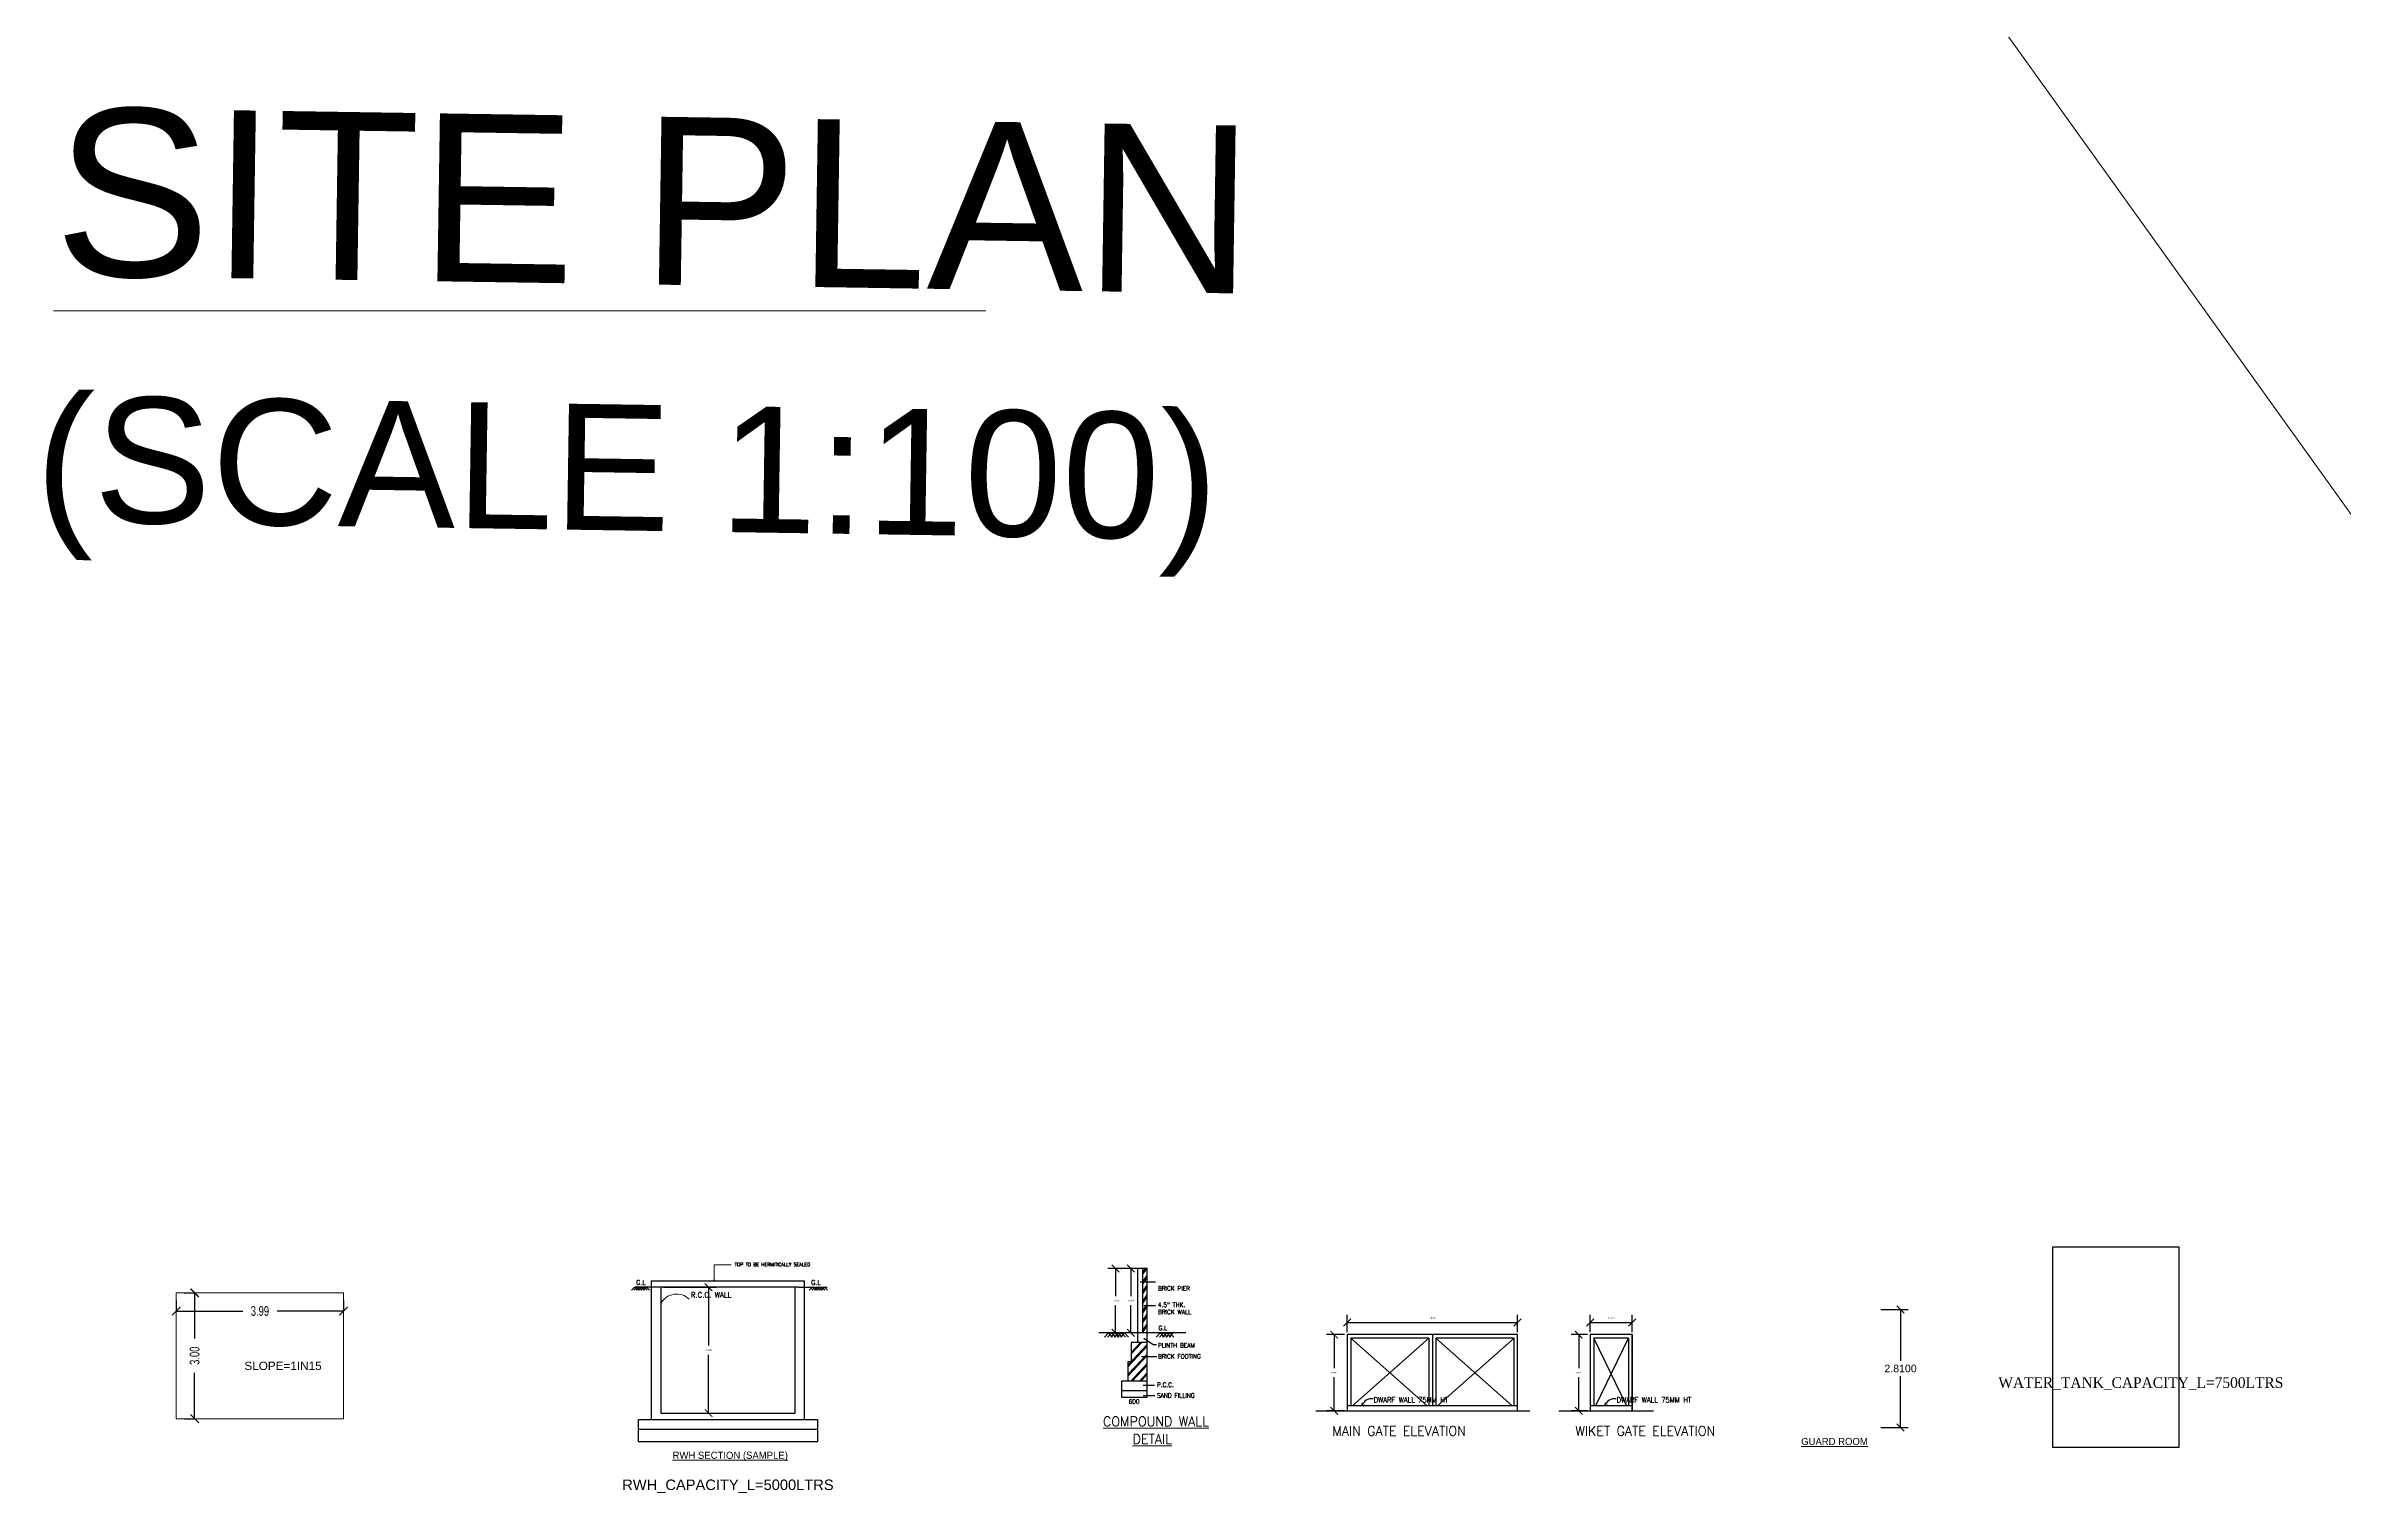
# Model space of a CAD drawing. Header units: metres. Extents: x -1560405 to -1559609, y 42907 to 43310.
# Drawn here: x -1560316.4 to -1560261.7, y 42946.1 to 42980.5 of the extents above; entities that cross this region are included whole.
import ezdxf

# ---------------------------------------------------------------- set-up
doc = ezdxf.new("R2010")
doc.units = ezdxf.units.M
doc.header["$LTSCALE"] = 750
doc.header["$MEASUREMENT"] = 0
doc.header["$PDMODE"] = 35
doc.header["$PDSIZE"] = 50
doc.layers.get('0').update_dxf_attribs({"lineweight": 5})
doc.layers.get('Defpoints').update_dxf_attribs({"lineweight": 0})
for name, color, linetype, lineweight in [('BLK_1_DA_RAMP_1', 1, 'Continuous', 0), ('FURN', 33, 'Continuous', 18), ('TEXT', 2, 'Continuous', 20), ('wall', 7, 'Continuous', 30)]:
    doc.layers.add(name, color=color, linetype=linetype, lineweight=lineweight)
for name, color, linetype in [('COMPOUNDWALL', 58, 'Continuous'), ('DIM', 9, 'Continuous'), ('GUARD_ROOM', 2, 'Continuous'), ('MAIN_GATE', 57, 'Continuous'), ('RWH', 130, 'Continuous'), ('TE', 7, 'Continuous'), ('WAL', 1, 'Continuous'), ('WATER_TANK_CALCULATION', 150, 'Continuous'), ('WICKET_GATE', 57, 'Continuous')]:
    doc.layers.add(name, color=color, linetype=linetype)
doc.styles.add('DIM 100', font='ARIALN.TTF', dxfattribs={"width": 0.85, "height": 0.23})
doc.styles.add('ED', font='romantic.ttf', dxfattribs={"width": 0.96})
doc.styles.get("Standard").update_dxf_attribs({"font": 'arial.ttf'})
doc.styles.add('T', font='ROMAND.shx', dxfattribs={"width": 0.9, "height": 10})
doc.styles.add('T1', font='ROMANS.shx', dxfattribs={"width": 0.96, "height": 4})
doc.styles.add('UATEXT', font='GOTHIC.TTF')
doc.dimstyles.new('GRID DIM 400', dxfattribs={"dimscale": 0, "dimtxt": 0.8, "dimasz": 0.2, "dimexe": 0, "dimexo": 0, "dimgap": 0.2, "dimtad": 0, "dimlfac": -0.1, "dimzin": 1, "dimdsep": 46, "dimtxsty": 'DIM 100', "dimblk": 'ARCHTICK', "dimcen": 0, "dimclrd": 256, "dimclre": 252, "dimclrt": 4, "dimazin": 0, "dimtfac": 1, "dimtix": 1, "dimtofl": 0, "dimtmove": 2, "dimatfit": 0, "dimfxl": 0, "dimtolj": 1, "dimtzin": 0, "dimarcsym": 0})
doc.dimstyles.get("Standard").update_dxf_attribs({"dimtxt": 0.18, "dimasz": 0.18, "dimexe": 0.18, "dimexo": 0.0625, "dimgap": 0.09, "dimtad": 1, "dimtih": 1, "dimtoh": 1, "dimdec": 4, "dimzin": 0, "dimdsep": 46, "dimtxsty": 'Standard', "dimblk": 'ARCHTICK', "dimcen": 0.09, "dimadec": 0, "dimazin": 0, "dimtfac": 1, "dimtdec": 4, "dimtofl": 0, "dimtmove": 0, "dimatfit": 3, "dimldrblk": 'ARCHTICK', "dimfxl": 0, "dimtolj": 1, "dimtzin": 0, "dimarcsym": 0})

# ---------------------------------------------------------------- blocks, each defined once
blk = doc.blocks.new('_ArchTick')
at = {"color": 0, "linetype": 'ByBlock', "const_width": 0.15}
blk.add_lwpolyline([(-0.5, -0.5), (0.5, 0.5)], dxfattribs=at)
blk = doc.blocks.new('*D690')
at = {"layer": 'BLK_1_DA_RAMP_1', "color": 252, "lineweight": -2}
for p, q in [((-1560313.134, 42950.822), (-1560312.884, 42950.822)), ((-1560313.134, 42947.822), (-1560312.884, 42947.822))]:
    blk.add_line(p, q, dxfattribs=at)
at = {"layer": 'BLK_1_DA_RAMP_1', "lineweight": -2}
for p, q in [((-1560312.884, 42950.822), (-1560312.884, 42949.73)), ((-1560312.884, 42947.822), (-1560312.884, 42948.914))]:
    blk.add_line(p, q, dxfattribs=at)
at = {"layer": 'Defpoints', "color": 0}
for p in [(-1560313.323, 42950.822), (-1560313.323, 42947.822), (-1560312.884, 42947.822)]:
    blk.add_point(p, dxfattribs=at)
at = {"layer": 'BLK_1_DA_RAMP_1', "lineweight": -2, "xscale": 0.2, "yscale": 0.2, "zscale": 0.2}
for p, rotation in [((-1560312.884, 42950.822), 90), ((-1560312.884, 42947.822), 270)]:
    blk.add_blockref('_ArchTick', p, dxfattribs=dict(at, rotation=rotation))
at = {"layer": 'BLK_1_DA_RAMP_1', "color": 4, "insert": (-1560312.884, 42949.322), "char_height": 0.23, "attachment_point": 5, "rotation": 90, "style": 'DIM 100'}
blk.add_mtext('\\A1;3.00', dxfattribs=at)
blk = doc.blocks.new('*D691')
at = {"layer": 'BLK_1_DA_RAMP_1', "color": 252, "lineweight": -2}
for p, q in [((-1560313.323, 42950.637), (-1560313.323, 42950.387)), ((-1560309.336, 42950.637), (-1560309.336, 42950.387))]:
    blk.add_line(p, q, dxfattribs=at)
at = {"layer": 'BLK_1_DA_RAMP_1', "lineweight": -2}
for p, q in [((-1560313.323, 42950.387), (-1560311.738, 42950.387)), ((-1560309.336, 42950.387), (-1560310.921, 42950.387))]:
    blk.add_line(p, q, dxfattribs=at)
at = {"layer": 'Defpoints', "color": 0}
for p in [(-1560313.323, 42950.822), (-1560309.336, 42950.822), (-1560313.323, 42950.387)]:
    blk.add_point(p, dxfattribs=at)
at = {"layer": 'BLK_1_DA_RAMP_1', "lineweight": -2, "xscale": 0.2, "yscale": 0.2, "zscale": 0.2, "rotation": 180}
blk.add_blockref('_ArchTick', (-1560313.323, 42950.387), dxfattribs=at)
at = {"layer": 'BLK_1_DA_RAMP_1', "lineweight": -2, "xscale": 0.2, "yscale": 0.2, "zscale": 0.2}
blk.add_blockref('_ArchTick', (-1560309.336, 42950.387), dxfattribs=at)
at = {"layer": 'BLK_1_DA_RAMP_1', "color": 4, "insert": (-1560311.329, 42950.387), "char_height": 0.23, "attachment_point": 5, "style": 'DIM 100'}
blk.add_mtext('\\A1;3.99', dxfattribs=at)
blk = doc.blocks.new('ARROW2')
at = {"layer": 'FURN'}
for points in [[(0, 0, 0, 1.41, 0), (-4, 4, 1.41, 1.41, 0)], [(0, 0, 0, 1.41, 0), (4, 4, 1.41, 1.41, 0)]]:
    blk.add_lwpolyline(points, format="xyseb", dxfattribs=at)
blk = doc.blocks.new('*D692')
at = {"layer": 'Defpoints', "color": 0}
for p in [(-1560301.776, 42950.956), (-1560300.64, 42950.956), (-1560301.776, 42947.956)]:
    blk.add_point(p, dxfattribs=at)
at = {"layer": 'RWH', "color": 0, "lineweight": -2}
for p, q in [((-1560301.714, 42950.956), (-1560300.46, 42950.956)), ((-1560300.64, 42950.956), (-1560300.64, 42949.564)), ((-1560300.64, 42947.956), (-1560300.64, 42949.347)), ((-1560301.714, 42947.956), (-1560300.46, 42947.956))]:
    blk.add_line(p, q, dxfattribs=at)
at = {"layer": 'RWH', "color": 0, "lineweight": -2, "xscale": 0.18, "yscale": 0.18, "zscale": 0.18}
for p, rotation in [((-1560300.64, 42950.956), 90), ((-1560300.64, 42947.956), 270)]:
    blk.add_blockref('_ArchTick', p, dxfattribs=dict(at, rotation=rotation))
at = {"layer": 'RWH', "color": 0, "insert": (-1560300.64, 42949.456), "char_height": 0.18, "attachment_point": 5}
blk.add_mtext('\\A1;{\\H0.2x;\\C256;3.0000}', dxfattribs=at)
blk = doc.blocks.new('*D693')
at = {"layer": 'Defpoints', "color": 0}
for p in [(-1560285.735, 42949.824), (-1560285.424, 42949.824), (-1560285.424, 42948.009)]:
    blk.add_point(p, dxfattribs=at)
at = {"layer": 'MAIN_GATE', "color": 0, "lineweight": -2}
for p, q in [((-1560285.487, 42949.824), (-1560285.915, 42949.824)), ((-1560285.735, 42949.824), (-1560285.735, 42949.025)), ((-1560285.735, 42948.009), (-1560285.735, 42948.808)), ((-1560285.487, 42948.009), (-1560285.915, 42948.009))]:
    blk.add_line(p, q, dxfattribs=at)
at = {"layer": 'MAIN_GATE', "color": 0, "lineweight": -2, "xscale": 0.18, "yscale": 0.18, "zscale": 0.18}
for p, rotation in [((-1560285.735, 42949.824), 90), ((-1560285.735, 42948.009), 270)]:
    blk.add_blockref('_ArchTick', p, dxfattribs=dict(at, rotation=rotation))
at = {"layer": 'MAIN_GATE', "color": 0, "insert": (-1560285.735, 42948.917), "char_height": 0.18, "attachment_point": 5}
blk.add_mtext('\\A1;{\\H0.2x;\\C256;1.8147}', dxfattribs=at)
blk = doc.blocks.new('*D694')
at = {"layer": 'Defpoints', "color": 0}
for p in [(-1560281.364, 42950.114), (-1560285.424, 42949.824), (-1560281.364, 42949.824)]:
    blk.add_point(p, dxfattribs=at)
at = {"layer": 'MAIN_GATE', "color": 0, "lineweight": -2}
for p, q in [((-1560285.424, 42949.887), (-1560285.424, 42950.294)), ((-1560285.424, 42950.114), (-1560281.364, 42950.114)), ((-1560281.364, 42949.887), (-1560281.364, 42950.294))]:
    blk.add_line(p, q, dxfattribs=at)
at = {"layer": 'MAIN_GATE', "color": 0, "lineweight": -2, "xscale": 0.18, "yscale": 0.18, "zscale": 0.18, "rotation": 180}
blk.add_blockref('_ArchTick', (-1560285.424, 42950.114), dxfattribs=at)
at = {"layer": 'MAIN_GATE', "color": 0, "lineweight": -2, "xscale": 0.18, "yscale": 0.18, "zscale": 0.18}
blk.add_blockref('_ArchTick', (-1560281.364, 42950.114), dxfattribs=at)
at = {"layer": 'MAIN_GATE', "color": 0, "insert": (-1560283.394, 42950.222), "char_height": 0.18, "attachment_point": 5}
blk.add_mtext('\\A1;{\\H0.2x;\\C256;4.0600}', dxfattribs=at)
blk = doc.blocks.new('*D695')
at = {"layer": 'Defpoints', "color": 0}
for p in [(-1560279.907, 42949.824), (-1560279.635, 42949.824), (-1560279.635, 42948.009)]:
    blk.add_point(p, dxfattribs=at)
at = {"layer": 'WICKET_GATE', "color": 0, "lineweight": -2}
for p, q in [((-1560279.697, 42949.824), (-1560280.087, 42949.824)), ((-1560279.907, 42949.824), (-1560279.907, 42949.025)), ((-1560279.907, 42948.009), (-1560279.907, 42948.808)), ((-1560279.697, 42948.009), (-1560280.087, 42948.009))]:
    blk.add_line(p, q, dxfattribs=at)
at = {"layer": 'WICKET_GATE', "color": 0, "lineweight": -2, "xscale": 0.18, "yscale": 0.18, "zscale": 0.18}
for p, rotation in [((-1560279.907, 42949.824), 90), ((-1560279.907, 42948.009), 270)]:
    blk.add_blockref('_ArchTick', p, dxfattribs=dict(at, rotation=rotation))
at = {"layer": 'WICKET_GATE', "color": 0, "insert": (-1560279.907, 42948.917), "char_height": 0.18, "attachment_point": 5}
blk.add_mtext('\\A1;{\\H0.2x;\\C256;1.8147}', dxfattribs=at)
blk = doc.blocks.new('*D696')
at = {"layer": 'Defpoints', "color": 0}
for p in [(-1560278.635, 42950.114), (-1560279.635, 42949.824), (-1560278.635, 42949.824)]:
    blk.add_point(p, dxfattribs=at)
at = {"layer": 'WICKET_GATE', "color": 0, "lineweight": -2}
for p, q in [((-1560279.635, 42949.887), (-1560279.635, 42950.294)), ((-1560279.635, 42950.114), (-1560278.635, 42950.114)), ((-1560278.635, 42949.887), (-1560278.635, 42950.294))]:
    blk.add_line(p, q, dxfattribs=at)
at = {"layer": 'WICKET_GATE', "color": 0, "lineweight": -2, "xscale": 0.18, "yscale": 0.18, "zscale": 0.18, "rotation": 180}
blk.add_blockref('_ArchTick', (-1560279.635, 42950.114), dxfattribs=at)
at = {"layer": 'WICKET_GATE', "color": 0, "lineweight": -2, "xscale": 0.18, "yscale": 0.18, "zscale": 0.18}
blk.add_blockref('_ArchTick', (-1560278.635, 42950.114), dxfattribs=at)
at = {"layer": 'WICKET_GATE', "color": 0, "insert": (-1560279.135, 42950.222), "char_height": 0.18, "attachment_point": 5}
blk.add_mtext('\\A1;{\\H0.2x;\\C256;1.0000}', dxfattribs=at)
blk = doc.blocks.new('*D697')
at = {"layer": 'COMPOUNDWALL', "color": 0, "lineweight": -2}
for p, q in [((-1560290.366, 42951.401), (-1560290.759, 42951.401)), ((-1560290.579, 42951.401), (-1560290.579, 42950.743)), ((-1560290.579, 42949.868), (-1560290.579, 42950.526)), ((-1560290.366, 42949.868), (-1560290.759, 42949.868))]:
    blk.add_line(p, q, dxfattribs=at)
at = {"layer": 'Defpoints', "color": 0}
for p in [(-1560290.579, 42951.401), (-1560290.303, 42951.401), (-1560290.303, 42949.868)]:
    blk.add_point(p, dxfattribs=at)
at = {"layer": 'COMPOUNDWALL', "color": 0, "lineweight": -2, "xscale": 0.18, "yscale": 0.18, "zscale": 0.18}
for p, rotation in [((-1560290.579, 42951.401), 90), ((-1560290.579, 42949.868), 270)]:
    blk.add_blockref('_ArchTick', p, dxfattribs=dict(at, rotation=rotation))
at = {"layer": 'COMPOUNDWALL', "color": 0, "insert": (-1560290.579, 42950.635), "char_height": 0.18, "attachment_point": 5}
blk.add_mtext('\\A1;{\\H0.2x;\\C256;1.5333}', dxfattribs=at)
blk = doc.blocks.new('*D698')
at = {"layer": 'COMPOUNDWALL', "color": 0, "lineweight": -2}
for p, q in [((-1560290.366, 42951.401), (-1560291.123, 42951.401)), ((-1560290.943, 42951.401), (-1560290.943, 42950.743)), ((-1560290.943, 42949.868), (-1560290.943, 42950.526)), ((-1560290.366, 42949.868), (-1560291.123, 42949.868))]:
    blk.add_line(p, q, dxfattribs=at)
at = {"layer": 'Defpoints', "color": 0}
for p in [(-1560290.303, 42951.401), (-1560290.943, 42949.868), (-1560290.303, 42949.868)]:
    blk.add_point(p, dxfattribs=at)
at = {"layer": 'COMPOUNDWALL', "color": 0, "lineweight": -2, "xscale": 0.18, "yscale": 0.18, "zscale": 0.18}
for p, rotation in [((-1560290.943, 42951.401), 90), ((-1560290.943, 42949.868), 270)]:
    blk.add_blockref('_ArchTick', p, dxfattribs=dict(at, rotation=rotation))
at = {"layer": 'COMPOUNDWALL', "color": 0, "insert": (-1560290.943, 42950.635), "char_height": 0.18, "attachment_point": 5}
blk.add_mtext('\\A1;{\\H0.2x;\\C2;1.5333}', dxfattribs=at)
blk = doc.blocks.new('*D699')
at = {"layer": 'Defpoints', "color": 0}
for p in [(-1560272.77, 42950.422), (-1560272.77, 42947.612), (-1560272.24, 42947.612)]:
    blk.add_point(p, dxfattribs=at)
at = {"layer": 'GUARD_ROOM', "color": 0, "lineweight": -2}
for p, q in [((-1560272.708, 42950.422), (-1560272.06, 42950.422)), ((-1560272.24, 42950.422), (-1560272.24, 42949.199)), ((-1560272.24, 42947.612), (-1560272.24, 42948.835)), ((-1560272.708, 42947.612), (-1560272.06, 42947.612))]:
    blk.add_line(p, q, dxfattribs=at)
at = {"layer": 'GUARD_ROOM', "color": 0, "lineweight": -2, "xscale": 0.18, "yscale": 0.18, "zscale": 0.18}
for p, rotation in [((-1560272.24, 42950.422), 90), ((-1560272.24, 42947.612), 270)]:
    blk.add_blockref('_ArchTick', p, dxfattribs=dict(at, rotation=rotation))
at = {"layer": 'GUARD_ROOM', "color": 0, "insert": (-1560272.24, 42949.017), "char_height": 0.18, "attachment_point": 5}
blk.add_mtext('\\A1;2.8100', dxfattribs=at)

msp = doc.modelspace()

# ---------------------------------------------------------------- linework, layer by layer
at = {"color": 0}
msp.add_line((-1560253.42293, 42958.08635), (-1560274.42015, 42987.38014), dxfattribs=at)
at = {"color": 7, "ltscale": 0.25}
msp.add_line((-1560316.25008, 42974.21676), (-1560294.03188, 42974.21676), dxfattribs=at)
at = {"layer": 'BLK_1_DA_RAMP_1'}
msp.add_lwpolyline([(-1560313.32281, 42947.82169), (-1560313.32281, 42950.82169), (-1560309.33615, 42950.82169), (-1560309.33615, 42947.82169)], close=True, dxfattribs=at)
at = {"layer": 'DIM'}
for p, q in [((-1560290.41826, 42951.40142), (-1560290.41826, 42949.86809)), ((-1560290.30326, 42951.40142), (-1560290.41826, 42951.40142)), ((-1560290.30326, 42951.24809), (-1560290.19761, 42951.40142)), ((-1560290.30326, 42951.29313), (-1560290.22865, 42951.40142)), ((-1560290.30326, 42951.06313), (-1560290.18826, 42951.23004)), ((-1560290.30326, 42951.01809), (-1560290.18826, 42951.18499)), ((-1560290.35847, 42951.07969), (-1560289.988, 42951.07969)), ((-1560290.30326, 42950.83313), (-1560290.18826, 42951.00004)), ((-1560290.30326, 42950.78809), (-1560290.18826, 42950.95499)), ((-1560290.30326, 42950.60313), (-1560290.18826, 42950.77004)), ((-1560290.30326, 42950.55809), (-1560290.18826, 42950.72499)), ((-1560290.30326, 42950.37313), (-1560290.18826, 42950.54004)), ((-1560290.30326, 42950.32809), (-1560290.18826, 42950.49499)), ((-1560290.30326, 42950.14313), (-1560290.18826, 42950.31004)), ((-1560290.30326, 42950.09809), (-1560290.18826, 42950.26499)), ((-1560290.30326, 42949.91313), (-1560290.18826, 42950.08004)), ((-1560290.30326, 42949.86809), (-1560290.18826, 42950.03499)), ((-1560290.27026, 42950.52143), (-1560289.988, 42950.52143)), ((-1560291.20939, 42949.76587), (-1560291.11222, 42949.86809)), ((-1560291.13272, 42949.76587), (-1560291.03555, 42949.86809)), ((-1560291.01505, 42949.76587), (-1560291.11222, 42949.86809)), ((-1560291.05605, 42949.76587), (-1560290.95888, 42949.86809)), ((-1560290.93838, 42949.76587), (-1560291.03555, 42949.86809)), ((-1560290.97939, 42949.76587), (-1560290.88222, 42949.86809)), ((-1560290.86172, 42949.76587), (-1560290.95888, 42949.86809)), ((-1560290.90272, 42949.76587), (-1560290.80555, 42949.86809)), ((-1560290.78505, 42949.76587), (-1560290.88222, 42949.86809)), ((-1560290.82605, 42949.76587), (-1560290.72888, 42949.86809)), ((-1560290.70838, 42949.76587), (-1560290.80555, 42949.86809)), ((-1560290.63172, 42949.76587), (-1560290.72888, 42949.86809)), ((-1560290.64826, 42949.09605), (-1560290.18826, 42949.58693)), ((-1560290.64826, 42949.05867), (-1560290.18826, 42949.54955)), ((-1560290.5716, 42949.36473), (-1560290.31543, 42949.63809)), ((-1560290.5716, 42949.4021), (-1560290.35046, 42949.63809)), ((-1560290.26594, 42949.74343), (-1560290.04729, 42949.59274)), ((-1560290.04729, 42949.59274), (-1560289.96435, 42949.59274)), ((-1560289.97481, 42949.76587), (-1560289.87764, 42949.86809)), ((-1560289.89814, 42949.76587), (-1560289.80098, 42949.86809)), ((-1560289.78047, 42949.76587), (-1560289.87764, 42949.86809)), ((-1560289.82148, 42949.76587), (-1560289.72431, 42949.86809)), ((-1560289.70381, 42949.76587), (-1560289.80098, 42949.86809)), ((-1560289.74481, 42949.76587), (-1560289.64764, 42949.86809)), ((-1560289.62714, 42949.76587), (-1560289.72431, 42949.86809)), ((-1560289.66814, 42949.76587), (-1560289.57098, 42949.86809)), ((-1560289.55047, 42949.76587), (-1560289.64764, 42949.86809)), ((-1560290.64826, 42948.8718), (-1560290.18826, 42949.36269)), ((-1560290.64826, 42948.83443), (-1560290.18826, 42949.32531)), ((-1560290.58217, 42948.71809), (-1560290.18826, 42949.13844)), ((-1560290.54715, 42948.71809), (-1560290.18826, 42949.10107)), ((-1560290.37203, 42948.71809), (-1560290.18826, 42948.9142)), ((-1560290.32626, 42949.30643), (-1560289.95681, 42949.30643)), ((-1560290.33701, 42948.71809), (-1560290.18826, 42948.87682)), ((-1560290.28856, 42948.62078), (-1560290.01713, 42948.62078)), ((-1560290.28856, 42948.37213), (-1560290.00959, 42948.37213)), ((-1560285.07374, 42948.13444), (-1560285.06208, 42948.20191)), ((-1560285.07374, 42948.13444), (-1560285.0073, 42948.15104)), ((-1560279.28404, 42948.13444), (-1560279.27238, 42948.20191)), ((-1560279.28404, 42948.13444), (-1560279.21761, 42948.15104))]:
    msp.add_line(p, q, dxfattribs=at)
for centre in [(-1560284.83657, 42948.04345), (-1560279.04687, 42948.04345)]:
    msp.add_arc(centre, 0.25402, 83.35485, 159.011928, dxfattribs=at)
at = {"layer": 'FURN'}
for p, q in [((-1560300.50359, 42951.48448), (-1560300.10127, 42951.48448)), ((-1560300.50359, 42951.10562), (-1560300.50359, 42951.48448))]:
    msp.add_line(p, q, dxfattribs=at)
msp.add_arc((-1560301.39989, 42950.37218), 0.42035, 44.836453, 153.695818, dxfattribs=at)
at = {"layer": 'MAIN_GATE'}
msp.add_lwpolyline([(-1560285.4242, 42948.00944), (-1560281.3642, 42948.00944), (-1560281.3642, 42949.82415), (-1560285.4242, 42949.82415)], close=True, dxfattribs=at)
at = {"layer": 'WAL', "color": 12}
for p, q in [((-1560302.47926, 42950.8808), (-1560302.40689, 42950.95694)), ((-1560302.42216, 42950.8808), (-1560302.34979, 42950.95694)), ((-1560302.33452, 42950.8808), (-1560302.40689, 42950.95694)), ((-1560302.36506, 42950.8808), (-1560302.29269, 42950.95694)), ((-1560302.27742, 42950.8808), (-1560302.34979, 42950.95694)), ((-1560302.30796, 42950.8808), (-1560302.23558, 42950.95694)), ((-1560302.22031, 42950.8808), (-1560302.29269, 42950.95694)), ((-1560302.25085, 42950.8808), (-1560302.17848, 42950.95694)), ((-1560302.19375, 42950.8808), (-1560302.12138, 42950.95694)), ((-1560302.10611, 42950.8808), (-1560302.17848, 42950.95694)), ((-1560298.23898, 42950.8808), (-1560298.16661, 42950.95694)), ((-1560298.18188, 42950.8808), (-1560298.10951, 42950.95694)), ((-1560298.09424, 42950.8808), (-1560298.16661, 42950.95694)), ((-1560298.12478, 42950.8808), (-1560298.05241, 42950.95694)), ((-1560298.03714, 42950.8808), (-1560298.10951, 42950.95694)), ((-1560298.06768, 42950.8808), (-1560297.9953, 42950.95694)), ((-1560297.98003, 42950.8808), (-1560298.05241, 42950.95694)), ((-1560298.01057, 42950.8808), (-1560297.9382, 42950.95694)), ((-1560297.92293, 42950.8808), (-1560297.9953, 42950.95694)), ((-1560297.95347, 42950.8808), (-1560297.8811, 42950.95694)), ((-1560297.86583, 42950.8808), (-1560297.9382, 42950.95694)), ((-1560297.80873, 42950.8808), (-1560297.8811, 42950.95694))]:
    msp.add_line(p, q, dxfattribs=at)
at = {"layer": 'WAL', "color": 7}
for p, q in [((-1560301.85237, 42950.95553), (-1560302.38971, 42950.95553)), ((-1560298.50383, 42950.95553), (-1560297.81121, 42950.95553))]:
    msp.add_line(p, q, dxfattribs=at)
at = {"layer": 'WAL', "color": 1}
for p, q in [((-1560302.16321, 42950.8808), (-1560302.23558, 42950.95694)), ((-1560302.04901, 42950.8808), (-1560302.12138, 42950.95694))]:
    msp.add_line(p, q, dxfattribs=at)
at = {"layer": 'wall'}
for p, q in [((-1560302.00464, 42951.1078), (-1560302.00464, 42947.80325)), ((-1560302.00464, 42951.1078), (-1560298.35156, 42951.1078)), ((-1560298.35156, 42947.80325), (-1560298.35156, 42951.1078)), ((-1560290.30326, 42951.40142), (-1560290.30326, 42949.86809)), ((-1560290.18826, 42951.40142), (-1560290.30326, 42951.40142)), ((-1560290.18826, 42948.33476), (-1560290.18826, 42951.40142)), ((-1560298.50383, 42950.95553), (-1560301.85237, 42950.95553)), ((-1560301.77623, 42950.95553), (-1560301.77623, 42947.95553)), ((-1560298.57996, 42947.95553), (-1560298.57996, 42950.95553)), ((-1560289.26826, 42949.86809), (-1560291.33826, 42949.86809)), ((-1560290.18826, 42949.63809), (-1560290.5716, 42949.63809)), ((-1560290.5716, 42949.63809), (-1560290.5716, 42949.17809)), ((-1560290.41826, 42949.86809), (-1560290.41826, 42949.63809)), ((-1560290.5716, 42949.17809), (-1560290.64826, 42949.17809)), ((-1560290.64826, 42949.17809), (-1560290.64826, 42948.71809)), ((-1560290.18826, 42948.71809), (-1560290.8016, 42948.71809)), ((-1560290.8016, 42948.71809), (-1560290.8016, 42948.33476)), ((-1560290.18826, 42948.48809), (-1560290.8016, 42948.48809)), ((-1560302.30919, 42947.2703), (-1560302.30919, 42947.80325)), ((-1560302.30919, 42947.80325), (-1560298.04701, 42947.80325)), ((-1560301.77623, 42947.95553), (-1560298.57996, 42947.95553)), ((-1560298.04701, 42947.80325), (-1560298.04701, 42947.2703)), ((-1560290.8016, 42948.33476), (-1560290.18826, 42948.33476)), ((-1560302.30919, 42947.57484), (-1560298.04701, 42947.57484)), ((-1560298.04701, 42947.2703), (-1560302.30919, 42947.2703))]:
    msp.add_line(p, q, dxfattribs=at)
at = {"layer": 'wall', "color": 1}
for p, q in [((-1560281.3642, 42949.82415), (-1560285.4242, 42949.82415)), ((-1560285.4242, 42949.82415), (-1560285.4242, 42948.00944)), ((-1560285.34087, 42949.74082), (-1560285.34087, 42948.13444)), ((-1560283.52813, 42948.13444), (-1560285.34087, 42949.74082)), ((-1560283.47754, 42949.74082), (-1560285.34087, 42949.74082)), ((-1560285.29028, 42948.13444), (-1560283.47754, 42949.74082)), ((-1560283.47754, 42949.74082), (-1560283.47754, 42948.13444)), ((-1560283.3942, 42949.82415), (-1560283.3942, 42948.13444)), ((-1560281.44754, 42949.74082), (-1560283.31087, 42949.74082)), ((-1560281.49813, 42948.13444), (-1560283.31087, 42949.74082)), ((-1560283.31087, 42949.74082), (-1560283.31087, 42948.13444)), ((-1560283.26028, 42948.13444), (-1560281.44754, 42949.74082)), ((-1560281.44754, 42948.13444), (-1560281.44754, 42949.74082)), ((-1560281.3642, 42948.00944), (-1560281.3642, 42949.82415)), ((-1560278.63451, 42949.82415), (-1560279.63451, 42949.82415)), ((-1560279.63451, 42949.82415), (-1560279.63451, 42948.00944)), ((-1560279.55117, 42949.74082), (-1560279.55117, 42948.13444)), ((-1560278.76843, 42948.13444), (-1560279.55117, 42949.74082)), ((-1560278.71784, 42949.74082), (-1560279.55117, 42949.74082)), ((-1560279.50058, 42948.13444), (-1560278.71784, 42949.74082)), ((-1560278.71784, 42949.74082), (-1560278.71784, 42948.13444)), ((-1560278.63451, 42949.82415), (-1560278.63451, 42948.00944)), ((-1560286.1742, 42948.00944), (-1560281.06867, 42948.00944)), ((-1560285.4242, 42948.13444), (-1560281.3642, 42948.13444)), ((-1560280.38451, 42948.00944), (-1560278.1278, 42948.00944)), ((-1560279.63451, 42948.13444), (-1560278.63451, 42948.13444))]:
    msp.add_line(p, q, dxfattribs=at)
at = {"layer": 'WATER_TANK_CALCULATION', "linetype": 'ByBlock'}
msp.add_lwpolyline([(-1560268.60917, 42951.91252), (-1560265.60917, 42951.91252), (-1560265.60917, 42947.13836), (-1560268.60917, 42947.13836)], close=True, dxfattribs=at)
at = {"layer": 'WICKET_GATE'}
msp.add_lwpolyline([(-1560279.63451, 42948.00944), (-1560278.63451, 42948.00944), (-1560278.63451, 42949.82415), (-1560279.63451, 42949.82415)], close=True, dxfattribs=at)

# ---------------------------------------------------------------- block references
at = {"layer": 'DIM', "xscale": -0.006344696969696999, "yscale": 0.006344696969696999, "zscale": 0.0063446969696914}
msp.add_blockref('ARROW2', (-1560300.50359, 42951.10562), dxfattribs=at)
at = {"layer": 'DIM', "xscale": -0.006344696969825, "yscale": 0.006344696969696999, "zscale": 0.0063446969696914, "rotation": 316.4060953670703}
msp.add_blockref('ARROW2', (-1560301.77672, 42950.55845), dxfattribs=at)

# ---------------------------------------------------------------- texts
at = {"color": 7, "lineweight": -2}
for s, height, p in [('SITE PLAN', 4, (-1560316.25008, 42975.05605)), ('(SCALE 1:100)', 3, (-1560316.69517, 42969.19403))]:
    msp.add_text(s, height=height, rotation=359.129222, dxfattribs=at).set_placement(p)
at = {"layer": 'BLK_1_DA_RAMP_1', "insert": (-1560310.77849, 42949.18167), "char_height": 0.2, "width": 2.4, "attachment_point": 2}
msp.add_mtext('SLOPE=1IN15', dxfattribs=at)
at = {"layer": 'DIM', "color": 2, "style": 'T1', "width": 0.96}
for s, height, p in [('TOP TO BE HERMITICALLY SEALED', 0.0832741, (-1560300.01526, 42951.45321)), ('R.C.C. WALL', 0.1268939, (-1560301.06123, 42950.7074))]:
    msp.add_text(s, height=height, dxfattribs=at).set_placement(p)
at = {"layer": 'DIM', "style": 'T1', "width": 0.96}
for s, height, p in [('4.5" THK.', 0.104778, (-1560289.93271, 42950.48142)), ('BRICK PIER', 0.104778, (-1560289.93271, 42950.874)), ('BRICK WALL', 0.104778, (-1560289.93271, 42950.31178)), ('G.L', 0.104778, (-1560289.91712, 42949.9286)), ('PLINTH BEAM', 0.1047778, (-1560289.93271, 42949.51502)), ('BRICK FOOTING', 0.1047778, (-1560289.93271, 42949.25476)), ('SAND FILLING', 0.1047778, (-1560289.95533, 42948.32295)), ('P.C.C.', 0.104778, (-1560289.95533, 42948.57687)), ('600', 0.104778, (-1560290.63088, 42948.17656)), ('DWARF WALL 75MM HT', 0.1227692, (-1560284.79305, 42948.20962)), ('DWARF WALL 75MM HT', 0.1227692, (-1560279.00335, 42948.20962))]:
    msp.add_text(s, height=height, dxfattribs=at).set_placement(p)
at = {"layer": 'RWH', "insert": (-1560300.1781, 42946.21147), "char_height": 0.25, "attachment_point": 5}
msp.add_mtext_dynamic_manual_height_columns('RWH_CAPACITY_L=5000LTRS', width=9.3695657, gutter_width=0.9, heights=[0], dxfattribs=at)
at = {"layer": 'TE', "color": 1, "style": 'T', "width": 0.96}
for p in [(-1560302.3657, 42951.00777), (-1560298.1953, 42951.00777)]:
    msp.add_text('G.L', height=0.114205, dxfattribs=at).set_placement(p)
at = {"layer": 'TEXT', "color": 5, "style": 'T', "width": 0.96}
for s, p in [('%%UCOMPOUND WALL%%U', (-1560291.24151, 42947.64084)), ('%%UDETAIL%%U', (-1560290.53557, 42947.22027)), ('MAIN GATE ELEVATION', (-1560285.77828, 42947.4154)), ('WIKET GATE ELEVATION', (-1560279.98858, 42947.4154))]:
    msp.add_text(s, height=0.2295684, dxfattribs=at).set_placement(p)
at = {"layer": 'TEXT', "style": 'UATEXT'}
for s, p in [('%%UGUARD ROOM', (-1560274.60753, 42947.19477)), ('%%URWH SECTION (SAMPLE)', (-1560301.49665, 42946.86594))]:
    msp.add_text(s, height=0.1695954, dxfattribs=at).set_placement(p)
at = {"layer": 'WATER_TANK_CALCULATION', "linetype": 'ByBlock', "insert": (-1560269.90984, 42948.80874), "char_height": 0.2537879, "attachment_point": 1, "style": 'ED'}
msp.add_mtext_dynamic_manual_height_columns('WATER_TANK_CAPACITY_L=7500LTRS', width=6.8667001, gutter_width=1.26894, heights=[0], dxfattribs=at)

# ---------------------------------------------------------------- dimensions: what is measured, and where the dimension line sits
at = {"layer": 'BLK_1_DA_RAMP_1', "color": 2}
dim = msp.add_linear_dim(base=(-1560313.32281, 42950.3869), p1=(-1560309.33615, 42950.82169), p2=(-1560313.32281, 42950.82169), dimstyle='GRID DIM 400', override={"dimscale": 1}, dxfattribs=at)
dim.commit()
dim.dimension.update_dxf_attribs({"geometry": '*D691', "text_midpoint": (-1560311.32948, 42950.3869)})
at = {"layer": 'BLK_1_DA_RAMP_1', "color": 1}
dim = msp.add_linear_dim(base=(-1560312.88396, 42947.82169), p1=(-1560313.32281, 42950.82169), p2=(-1560313.32281, 42947.82169), angle=270, dimstyle='GRID DIM 400', override={"dimscale": 1}, dxfattribs=at)
dim.commit()
dim.dimension.update_dxf_attribs({"geometry": '*D690', "text_midpoint": (-1560312.88396, 42949.32169)})
at = {"layer": 'COMPOUNDWALL', "color": 2}
dim = msp.add_linear_dim(base=(-1560290.94316, 42949.86809), p1=(-1560290.30326, 42951.40142), p2=(-1560290.30326, 42949.86809), angle=90, text='{\\H0.2x;\\C2;<>}', dimstyle='Standard', override={"dimscale": 1}, dxfattribs=at)
dim.commit()
dim.dimension.update_dxf_attribs({"geometry": '*D698', "text_midpoint": (-1560290.94316, 42950.63476)})
at = {"layer": 'COMPOUNDWALL', "color": 1}
dim = msp.add_linear_dim(base=(-1560290.57877, 42951.40142), p1=(-1560290.30326, 42949.86809), p2=(-1560290.30326, 42951.40142), angle=90, text='{\\H0.2x;\\C256;<>}', dimstyle='Standard', override={"dimscale": 1}, dxfattribs=at)
dim.commit()
dim.dimension.update_dxf_attribs({"geometry": '*D697', "text_midpoint": (-1560290.57877, 42950.63476)})
at = {"layer": 'GUARD_ROOM', "color": 2}
dim = msp.add_linear_dim(base=(-1560272.23975, 42947.61166), p1=(-1560272.77045, 42950.42166), p2=(-1560272.77045, 42947.61166), angle=90, dimstyle='Standard', override={"dimscale": 1}, dxfattribs=at)
dim.commit()
dim.dimension.update_dxf_attribs({"geometry": '*D699', "text_midpoint": (-1560272.23975, 42949.01666)})
at = {"layer": 'MAIN_GATE', "color": 2}
dim = msp.add_linear_dim(base=(-1560281.3642, 42950.11368), p1=(-1560285.4242, 42949.82415), p2=(-1560281.3642, 42949.82415), text='{\\H0.2x;\\C256;<>}', dimstyle='Standard', override={"dimscale": 1}, dxfattribs=at)
dim.commit()
dim.dimension.update_dxf_attribs({"geometry": '*D694', "text_midpoint": (-1560283.3942, 42950.22206)})
at = {"layer": 'MAIN_GATE', "color": 1}
dim = msp.add_linear_dim(base=(-1560285.7353, 42949.82415), p1=(-1560285.4242, 42948.00944), p2=(-1560285.4242, 42949.82415), angle=90, text='{\\H0.2x;\\C256;<>}', dimstyle='Standard', override={"dimscale": 1}, dxfattribs=at)
dim.commit()
dim.dimension.update_dxf_attribs({"geometry": '*D693', "text_midpoint": (-1560285.7353, 42948.9168)})
at = {"layer": 'RWH'}
dim = msp.add_linear_dim(base=(-1560300.64045, 42950.95553), p1=(-1560301.77623, 42947.95553), p2=(-1560301.77623, 42950.95553), angle=90, text='{\\H0.2x;\\C256;<>}', dimstyle='Standard', dxfattribs=at)
dim.commit()
dim.dimension.update_dxf_attribs({"geometry": '*D692', "text_midpoint": (-1560300.64045, 42949.45553), "dimtype": 160})
at = {"layer": 'WICKET_GATE'}
dim = msp.add_linear_dim(base=(-1560278.63451, 42950.11368), p1=(-1560279.63451, 42949.82415), p2=(-1560278.63451, 42949.82415), text='{\\H0.2x;\\C256;<>}', dimstyle='Standard', override={"dimscale": 1}, dxfattribs=at)
dim.commit()
dim.dimension.update_dxf_attribs({"geometry": '*D696', "text_midpoint": (-1560279.13451, 42950.22206)})
dim = msp.add_linear_dim(base=(-1560279.90678, 42949.82415), p1=(-1560279.63451, 42948.00944), p2=(-1560279.63451, 42949.82415), angle=90, text='{\\H0.2x;\\C256;<>}', dimstyle='Standard', override={"dimscale": 1}, dxfattribs=at)
dim.commit()
dim.dimension.update_dxf_attribs({"geometry": '*D695', "text_midpoint": (-1560279.90678, 42948.9168)})

doc.saveas('drawing.dxf')
